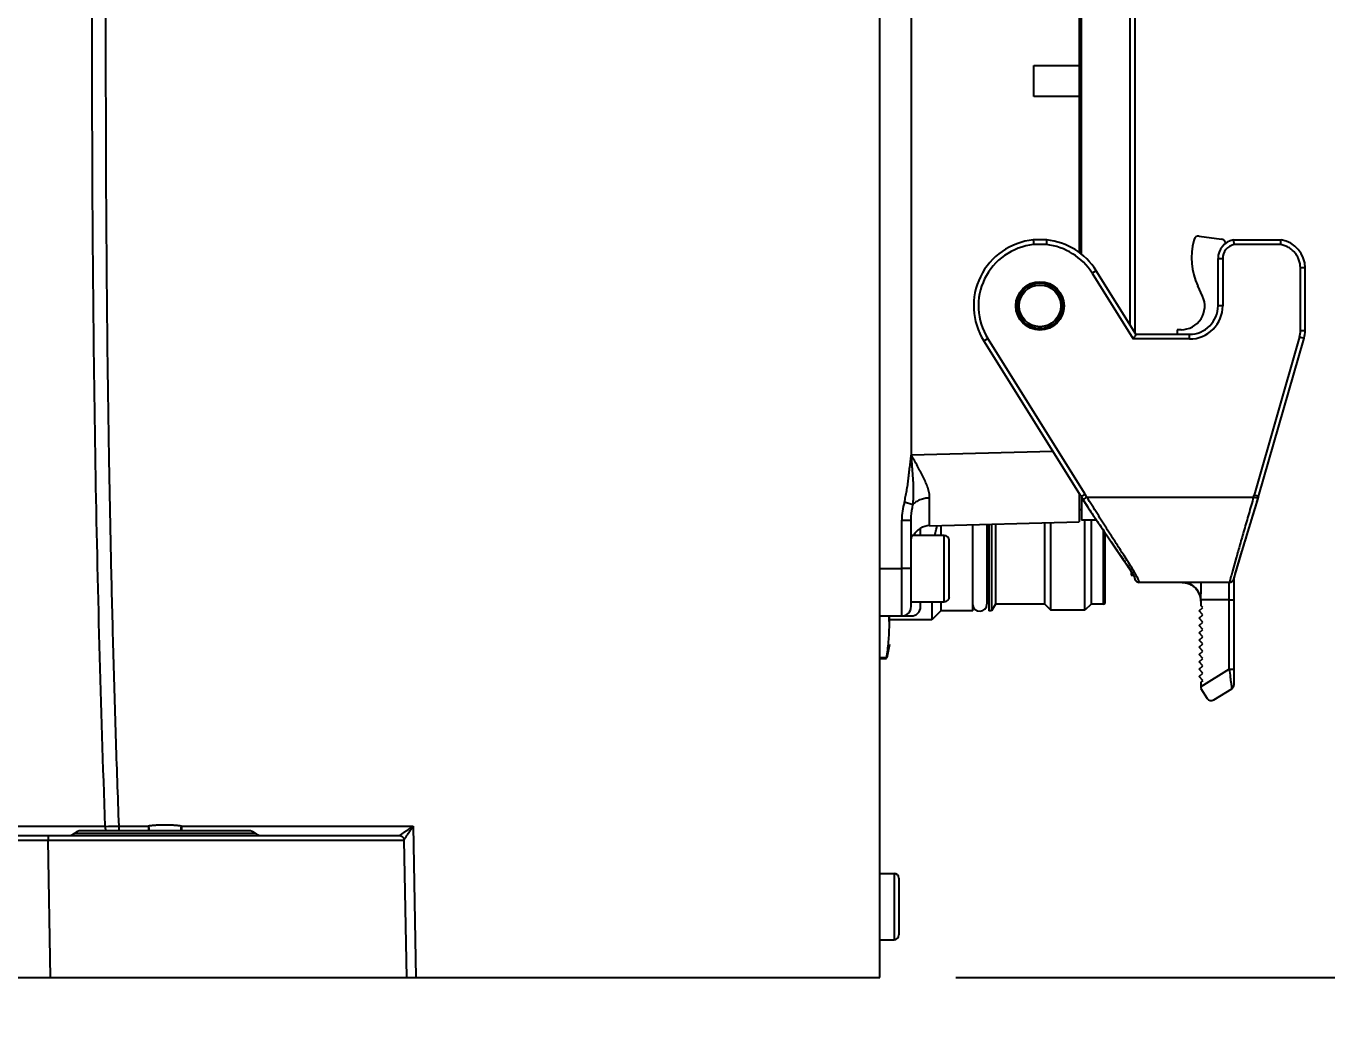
# Model space of a CAD drawing. Header units: millimetres. Extents: x 5828 to 6704, y 123 to 421.
# Drawn here: x 6562.44 to 6569.31, y 316.68 to 321.88 of the extents above; entities that cross this region are included whole.
import ezdxf

# ---------------------------------------------------------------- set-up
doc = ezdxf.new("R2010")
doc.units = ezdxf.units.MM
for name, color, linetype in [('外形图', 7, 'Continuous'), ('尺寸标注', 7, 'Continuous'), ('运动范围', 7, 'Continuous')]:
    doc.layers.add(name, color=color, linetype=linetype)
doc.styles.add('微软雅黑', font='msyh.ttc', dxfattribs={"height": 1.5})
doc.dimstyles.new('尺寸标注_1_20比例', dxfattribs={"dimtxt": 1.5, "dimasz": 1.25, "dimexe": 0.5, "dimexo": 0.4, "dimgap": 0.5, "dimtad": 1, "dimdec": 1, "dimlfac": 20, "dimdsep": 46, "dimtxsty": '微软雅黑', "dimcen": 0.09, "dimadec": 0, "dimazin": 0, "dimtp": 0.01, "dimtm": 0.01, "dimtfac": 1, "dimtdec": 1, "dimtofl": 0, "dimtmove": 0, "dimatfit": 3, "dimfxl": 1, "dimtolj": 1, "dimarcsym": 0})

# ---------------------------------------------------------------- blocks, each defined once
blk = doc.blocks.new('*D1138')
at = {"layer": 'Defpoints', "color": 0}
for p in [(6564.7628, 336.8553), (6566.9462, 316.8553), (6625.1281, 316.8553)]:
    blk.add_point(p, dxfattribs=at)
at = {"layer": '尺寸标注', "color": 0, "lineweight": -2}
for p, q in [((6565.1628, 336.8553), (6625.6281, 336.8553)), ((6625.1281, 335.6053), (6625.1281, 318.1053)), ((6567.3462, 316.8553), (6625.6281, 316.8553))]:
    blk.add_line(p, q, dxfattribs=at)
at = {"layer": '尺寸标注', "color": 0}
for points in [[(6625.3364, 335.6053), (6624.9197, 335.6053), (6625.1281, 336.8553)], [(6624.9197, 318.1053), (6625.3364, 318.1053), (6625.1281, 316.8553)]]:
    blk.add_solid(points, dxfattribs=at)
at = {"layer": '尺寸标注', "color": 0, "insert": (6623.8564, 326.8553), "char_height": 1.5, "attachment_point": 5, "rotation": 90, "style": '微软雅黑'}
blk.add_mtext('\\A1;\\A1;{\\fAlibaba PuHuiTi 3.0 55 Regular|b0|i0|c134|p18;400}', dxfattribs=at)
blk = doc.blocks.new('*D1143')
at = {"layer": 'Defpoints', "color": 0}
for p in [(6585.6452, 336.8553), (6559.0462, 313.4006), (6585.6452, 297.3862)]:
    blk.add_point(p, dxfattribs=at)
at = {"layer": '尺寸标注', "color": 0, "lineweight": -2}
for p, q in [((6585.6452, 336.4553), (6585.6452, 296.8862)), ((6559.0462, 313.0006), (6559.0462, 296.8862)), ((6560.2962, 297.3862), (6584.3952, 297.3862))]:
    blk.add_line(p, q, dxfattribs=at)
at = {"layer": '尺寸标注', "color": 0}
for points in [[(6560.2962, 297.5945), (6560.2962, 297.1779), (6559.0462, 297.3862)], [(6584.3952, 297.1779), (6584.3952, 297.5945), (6585.6452, 297.3862)]]:
    blk.add_solid(points, dxfattribs=at)
at = {"layer": '尺寸标注', "color": 0, "insert": (6572.0949, 298.6578), "char_height": 1.5, "attachment_point": 5, "style": '微软雅黑'}
blk.add_mtext('\\A1;\\A1;{\\fAlibaba PuHuiTi 3.0 55 Regular|b0|i0|c134|p18;532}', dxfattribs=at)
blk = doc.blocks.new('*D1148')
at = {"layer": 'Defpoints', "color": 0}
for p in [(6566.9462, 316.8553), (6585.3708, 301.1782), (6625.0627, 301.1782)]:
    blk.add_point(p, dxfattribs=at)
at = {"layer": '尺寸标注', "color": 0, "lineweight": -2}
for p, q in [((6567.3462, 316.8553), (6625.5627, 316.8553)), ((6625.0627, 315.6053), (6625.0627, 302.4282)), ((6585.7708, 301.1782), (6625.5627, 301.1782))]:
    blk.add_line(p, q, dxfattribs=at)
at = {"layer": '尺寸标注', "color": 0}
for points in [[(6625.271, 315.6053), (6624.8544, 315.6053), (6625.0627, 316.8553)], [(6624.8544, 302.4282), (6625.271, 302.4282), (6625.0627, 301.1782)]]:
    blk.add_solid(points, dxfattribs=at)
at = {"layer": '尺寸标注', "color": 0, "insert": (6623.7911, 309.0167), "char_height": 1.5, "attachment_point": 5, "rotation": 90, "style": '微软雅黑'}
blk.add_mtext('\\A1;\\A1;{\\fAlibaba PuHuiTi 3.0 55 Regular|b0|i0|c134|p18;313.5}', dxfattribs=at)
blk = doc.blocks.new('*D1157')
at = {"layer": 'Defpoints', "color": 0}
for p in [(6616.6112, 336.8553), (6559.0462, 313.0006), (6616.6112, 278.1994)]:
    blk.add_point(p, dxfattribs=at)
at = {"layer": '尺寸标注', "color": 0, "lineweight": -2}
for p, q in [((6616.6112, 336.4553), (6616.6112, 277.6994)), ((6559.0462, 312.6006), (6559.0462, 277.6994)), ((6560.2962, 278.1994), (6615.3612, 278.1994))]:
    blk.add_line(p, q, dxfattribs=at)
at = {"layer": '尺寸标注', "color": 0}
for points in [[(6560.2962, 278.4078), (6560.2962, 277.9911), (6559.0462, 278.1994)], [(6615.3612, 277.9911), (6615.3612, 278.4078), (6616.6112, 278.1994)]]:
    blk.add_solid(points, dxfattribs=at)
at = {"layer": '尺寸标注', "color": 0, "insert": (6587.8287, 279.479), "char_height": 1.5, "attachment_point": 5, "style": '微软雅黑'}
blk.add_mtext('\\A1;1151.3', dxfattribs=at)

msp = doc.modelspace()

# ---------------------------------------------------------------- linework, layer by layer
at = {"layer": '外形图', "linetype": 'ByBlock'}
for p, q in [((6566.9462, 316.8553), (6566.9462, 326.3553)), ((6567.1112, 323.5657), (6567.1112, 319.6139)), ((6568.2912, 322.917), (6568.2912, 320.2626)), ((6568.2658, 322.8764), (6568.2658, 320.3032)), ((6567.9987, 322.4981), (6567.9987, 320.6816)), ((6568.0112, 320.6717), (6568.0112, 322.508)), ((6567.7587, 321.6711), (6567.9987, 321.6711)), ((6567.7587, 321.5086), (6567.7587, 321.6711)), ((6567.9987, 321.5086), (6567.7587, 321.5086)), ((6568.6317, 320.771), (6568.75, 320.7551)), ((6567.8267, 320.7505), (6567.7557, 320.7505)), ((6567.8254, 320.7255), (6567.757, 320.7255)), ((6568.6051, 320.7526), (6568.6036, 320.7472)), ((6568.8123, 320.7505), (6569.0644, 320.7505)), ((6569.0624, 320.7255), (6568.8148, 320.7255)), ((6568.7312, 320.6523), (6568.7562, 320.6523)), ((6568.7312, 320.4023), (6568.7312, 320.6523)), ((6568.7562, 320.6523), (6568.7562, 320.4023)), ((6568.088, 320.5878), (6568.0668, 320.5745)), ((6568.0668, 320.5745), (6568.2838, 320.2273)), ((6568.2976, 320.2523), (6568.088, 320.5878)), ((6569.1912, 320.6023), (6569.1662, 320.6024)), ((6569.1662, 320.2726), (6569.1662, 320.6024)), ((6569.1912, 320.2726), (6569.1912, 320.6023)), ((6568.6496, 320.4539), (6568.6242, 320.5086)), ((6568.7562, 320.4023), (6568.7312, 320.4023)), ((6567.4944, 320.2169), (6567.5156, 320.2301)), ((6568.008, 319.3949), (6567.4944, 320.2169)), ((6568.0292, 319.4081), (6567.5156, 320.2301)), ((6568.5812, 320.2273), (6568.2838, 320.2273)), ((6568.2976, 320.2523), (6568.5812, 320.2523)), ((6568.5161, 320.2763), (6568.516, 320.2523)), ((6568.5361, 320.2763), (6568.5161, 320.2763)), ((6569.1614, 320.2381), (6568.9216, 319.402)), ((6568.9456, 319.3949), (6569.1854, 320.2312)), ((6569.1614, 320.2381), (6569.1854, 320.2312)), ((6569.1662, 320.2726), (6569.1912, 320.2726)), ((6567.8588, 319.6336), (6567.1112, 319.6139)), ((6567.9987, 319.4098), (6567.9987, 319.2623)), ((6568.008, 319.3949), (6568.0108, 319.3966)), ((6568.008, 319.3949), (6568.0185, 319.3787)), ((6568.0108, 319.3966), (6568.0292, 319.4081)), ((6568.0112, 319.3923), (6568.0112, 319.2698)), ((6568.0185, 319.3787), (6568.0394, 319.3923)), ((6568.0394, 319.3923), (6568.0292, 319.4081)), ((6568.0394, 319.3923), (6568.9187, 319.3923)), ((6568.868, 319.1383), (6568.9426, 319.3851)), ((6568.9187, 319.3923), (6568.9216, 319.402)), ((6568.9426, 319.3851), (6568.9187, 319.3923)), ((6568.9336, 319.3984), (6568.9216, 319.402)), ((6568.9456, 319.3949), (6568.9336, 319.3984)), ((6568.9426, 319.3851), (6568.9446, 319.3916)), ((6568.9446, 319.3916), (6568.9456, 319.3949)), ((6567.1205, 319.3522), (6567.0752, 319.3651)), ((6567.9987, 319.3273), (6568.0112, 319.3273)), ((6568.0185, 319.3787), (6568.0409, 319.3442)), ((6568.0409, 319.3442), (6568.0722, 319.2966)), ((6567.0612, 319.2713), (6567.1112, 319.2713)), ((6567.0612, 319.0151), (6567.0612, 319.2713)), ((6567.1112, 318.8148), (6567.1112, 319.2713)), ((6567.2086, 319.2416), (6567.9987, 319.2623)), ((6567.4362, 318.7923), (6567.4362, 319.2476)), ((6567.5112, 319.2496), (6567.5112, 318.8297)), ((6567.5212, 319.2498), (6567.5212, 318.7923)), ((6567.5362, 319.2502), (6567.5362, 318.7923)), ((6567.5564, 319.2507), (6567.5564, 318.8273)), ((6567.8162, 318.8273), (6567.8162, 319.2552)), ((6567.8487, 318.7948), (6567.8487, 319.2584)), ((6568.09, 319.2698), (6568.0112, 319.2698)), ((6568.0287, 318.7948), (6568.0287, 319.2698)), ((6568.0612, 319.2698), (6568.0612, 318.8273)), ((6568.0722, 319.2966), (6568.0925, 319.2661)), ((6568.0925, 319.2661), (6568.1124, 319.2366)), ((6567.2862, 319.1898), (6567.1189, 319.1898)), ((6567.1612, 319.1898), (6567.1612, 319.2283)), ((6567.2687, 319.2432), (6567.2687, 319.189)), ((6567.2862, 318.8398), (6567.2862, 319.1898)), ((6568.1124, 319.2366), (6568.2293, 319.0647)), ((6568.1262, 318.8273), (6568.1262, 319.2162)), ((6568.1362, 318.8373), (6568.1362, 319.2015)), ((6567.3112, 318.8648), (6567.3112, 319.1648)), ((6568.831, 319.014), (6568.868, 319.1383)), ((6568.2293, 319.0647), (6568.242, 319.046)), ((6568.8274, 319.072), (6568.8076, 319.0013)), ((6568.8223, 318.9861), (6568.8578, 319.1046)), ((6566.9462, 319.0151), (6567.0612, 319.0151)), ((6567.0612, 318.793), (6567.0612, 319.015)), ((6567.1112, 319.0148), (6567.0612, 319.0148)), ((6568.2634, 319.0136), (6568.2758, 318.9941)), ((6568.2733, 318.9981), (6568.2733, 318.981)), ((6568.2799, 318.9873), (6568.2733, 318.9873)), ((6568.2733, 318.981), (6568.2845, 318.9791)), ((6568.8158, 318.962), (6568.8221, 318.9839)), ((6568.8221, 318.9839), (6568.831, 319.014)), ((6568.2905, 318.9655), (6568.291, 318.963)), ((6568.2906, 318.9672), (6568.2907, 318.967)), ((6568.3101, 318.943), (6568.3157, 318.9423)), ((6568.791, 318.9423), (6568.3157, 318.9423)), ((6568.5586, 318.9406), (6568.5638, 318.9395)), ((6568.5636, 318.9396), (6568.5691, 318.9381)), ((6568.5686, 318.9382), (6568.5737, 318.9366)), ((6568.5732, 318.9368), (6568.5788, 318.9347)), ((6568.589, 318.9297), (6568.5943, 318.9266)), ((6568.5942, 318.9266), (6568.5995, 318.923)), ((6568.5994, 318.9231), (6568.6044, 318.9191)), ((6568.6164, 318.9073), (6568.6217, 318.9003)), ((6568.6185, 318.9046), (6568.6227, 318.899)), ((6568.7908, 318.4835), (6568.7908, 318.9423)), ((6568.8158, 318.4021), (6568.8158, 318.962)), ((6567.1112, 318.8398), (6567.2862, 318.8398)), ((6567.1612, 318.8148), (6567.1612, 318.8398)), ((6567.2212, 318.8398), (6567.2212, 318.7448)), ((6567.2687, 318.8398), (6567.2687, 318.7923)), ((6567.5212, 318.8423), (6567.5112, 318.8423)), ((6568.6203, 318.9023), (6568.6231, 318.8984)), ((6568.6231, 318.8984), (6568.627, 318.8921)), ((6568.7908, 318.8493), (6568.6408, 318.8493)), ((6568.6408, 318.8493), (6568.6408, 318.842)), ((6568.6408, 318.842), (6568.6408, 318.8203)), ((6567.0612, 318.7653), (6567.0612, 318.793)), ((6567.2687, 318.7923), (6567.2212, 318.7448)), ((6567.4362, 318.7923), (6567.2687, 318.7923)), ((6567.5362, 318.7923), (6567.5212, 318.7923)), ((6567.5564, 318.8273), (6567.5362, 318.7923)), ((6567.8162, 318.8273), (6567.5564, 318.8273)), ((6567.8162, 318.8273), (6567.8487, 318.7948)), ((6568.0287, 318.7948), (6567.8487, 318.7948)), ((6568.0612, 318.8273), (6568.0287, 318.7948)), ((6568.1262, 318.8273), (6568.0612, 318.8273)), ((6568.6316, 318.7918), (6568.6508, 318.8094)), ((6568.6508, 318.7709), (6568.6316, 318.7918)), ((6568.6316, 318.7533), (6568.6508, 318.7709)), ((6568.6508, 318.8094), (6568.6408, 318.8203)), ((6566.9462, 318.7648), (6567.1112, 318.7648)), ((6566.9962, 318.7153), (6566.9962, 318.7648)), ((6567.2212, 318.7448), (6566.9962, 318.7448)), ((6568.6508, 318.7324), (6568.6316, 318.7533)), ((6568.6316, 318.7148), (6568.6508, 318.7324)), ((6568.6508, 318.6939), (6568.6316, 318.7148)), ((6568.6316, 318.6763), (6568.6508, 318.6939)), ((6568.6508, 318.6554), (6568.6316, 318.6763)), ((6568.6316, 318.6378), (6568.6508, 318.6554)), ((6568.6508, 318.6169), (6568.6316, 318.6378)), ((6566.9962, 318.6148), (6566.9819, 318.5433)), ((6568.6316, 318.5993), (6568.6508, 318.6169)), ((6568.6508, 318.5784), (6568.6316, 318.5993)), ((6568.6316, 318.5608), (6568.6508, 318.5784)), ((6568.6508, 318.5399), (6568.6316, 318.5608)), ((6566.9812, 318.5435), (6566.9462, 318.5435)), ((6566.9462, 318.5398), (6566.9812, 318.5398)), ((6566.9812, 318.5398), (6566.9812, 318.5435)), ((6568.6316, 318.5223), (6568.6508, 318.5399)), ((6568.6508, 318.5014), (6568.6316, 318.5223)), ((6568.6316, 318.4838), (6568.6508, 318.5014)), ((6568.6508, 318.4629), (6568.6316, 318.4838)), ((6568.6316, 318.4453), (6568.6508, 318.4629)), ((6568.6508, 318.4244), (6568.6316, 318.4453)), ((6568.7908, 318.4835), (6568.6408, 318.3898)), ((6568.6508, 318.4244), (6568.6408, 318.4152)), ((6568.6408, 318.4152), (6568.6408, 318.3822)), ((6568.6408, 318.3822), (6568.674, 318.3291)), ((6568.7084, 318.3211), (6568.804, 318.3809)), ((6568.804, 318.3809), (6568.8101, 318.3862)), ((6562.8549, 317.6538), (6562.1854, 317.6538)), ((6562.1952, 317.6053), (6564.4081, 317.6053)), ((6562.695, 317.6178), (6563.6474, 317.6178)), ((6563.6144, 317.6303), (6562.728, 317.6303)), ((6562.9275, 317.655), (6563.0843, 317.655)), ((6562.9275, 317.655), (6562.9275, 317.6303)), ((6563.0843, 317.655), (6563.0843, 317.6303)), ((6563.0843, 317.655), (6563.0881, 317.6303)), ((6563.2581, 317.655), (6564.4819, 317.655)), ((6563.2581, 317.655), (6563.2581, 317.6303)), ((6564.4819, 317.655), (6564.496, 316.8553)), ((6562.1966, 317.5807), (6562.555, 317.5807)), ((6562.555, 317.5807), (6564.4332, 317.5807)), ((6562.5681, 316.8553), (6562.555, 317.5807)), ((6564.4332, 317.5807), (6564.446, 316.8553)), ((6566.9462, 317.4053), (6567.0212, 317.4053)), ((6567.0212, 317.4053), (6567.0212, 317.0553)), ((6567.0462, 317.3803), (6567.0462, 317.0803)), ((6566.9462, 317.0553), (6567.0212, 317.0553)), ((6562.2962, 316.8553), (6566.9462, 316.8553))]:
    msp.add_line(p, q, dxfattribs=at)
for points in [[(6568.242, 319.046), (6568.2534, 319.0289), (6568.2586, 319.021), (6568.2634, 319.0136)], [(6568.2758, 318.9941), (6568.2791, 318.9886), (6568.282, 318.9837), (6568.2844, 318.9794), (6568.2863, 318.9757), (6568.2878, 318.9725), (6568.2889, 318.97), (6568.2897, 318.968), (6568.2902, 318.9666), (6568.2905, 318.9655), (6568.2907, 318.9648), (6568.2908, 318.9644)], [(6568.8127, 318.9547), (6568.8145, 318.9583), (6568.8153, 318.9605), (6568.8159, 318.9622), (6568.8164, 318.9639), (6568.8199, 318.9762)], [(6568.2908, 318.9644), (6568.291, 318.963), (6568.2917, 318.9601), (6568.2944, 318.9542), (6568.2989, 318.9488)], [(6568.2989, 318.9488), (6568.3043, 318.9451), (6568.3101, 318.943)], [(6568.5425, 318.9423), (6568.5439, 318.9423), (6568.5482, 318.942), (6568.5528, 318.9415), (6568.5577, 318.9408), (6568.5628, 318.9398), (6568.568, 318.9384), (6568.5732, 318.9368)], [(6568.5691, 318.9381), (6568.5745, 318.9363), (6568.58, 318.9341), (6568.5855, 318.9316), (6568.591, 318.9286)], [(6568.5785, 318.9348), (6568.5838, 318.9324), (6568.5891, 318.9297)], [(6568.591, 318.9286), (6568.5964, 318.9252), (6568.6017, 318.9214), (6568.6068, 318.9171), (6568.6117, 318.9124), (6568.6164, 318.9073)], [(6568.6044, 318.9191), (6568.6094, 318.9147), (6568.6141, 318.9099), (6568.6185, 318.9046)], [(6568.791, 318.9423), (6568.7956, 318.9428), (6568.8026, 318.9452)], [(6568.8026, 318.9452), (6568.8087, 318.9496), (6568.8127, 318.9547)], [(6568.6217, 318.9003), (6568.6248, 318.8957), (6568.6286, 318.8892)], [(6568.627, 318.8921), (6568.6305, 318.8852), (6568.6336, 318.8779), (6568.6362, 318.8701), (6568.6383, 318.8618)], [(6568.6286, 318.8892), (6568.6318, 318.8822), (6568.6346, 318.875), (6568.6369, 318.8675), (6568.6387, 318.8598), (6568.6392, 318.8571)]]:
    msp.add_lwpolyline(points, dxfattribs=at)
for radius in [0.1275, 0.12, 0.11]:
    msp.add_circle((6567.7912, 320.4023), radius, dxfattribs=at)
for centre, radius, start, end in [((6568.6292, 320.7461), 0.025, 84.38396, 164.92378), ((6567.7912, 320.4023), 0.35, 95.82241, 212), ((6567.7912, 320.4023), 0.325, 96.03769, 212.00228), ((6567.7912, 320.4023), 0.325, 31.99099, 83.95893), ((6567.7912, 320.4023), 0.35, 32, 84.17776), ((6568.9416, 320.6561), 0.35, 164.92378, 204.92378), ((6568.8312, 320.6523), 0.1, 100.90411, 180), ((6568.7467, 320.7303), 0.025, 5.25008, 82.32378), ((6568.8312, 320.6523), 0.075, 102.597, 180.00108), ((6569.0412, 320.6023), 0.15, 0, 81.10132), ((6568.5362, 320.4013), 0.125, 269.92378, 24.92378), ((6568.5812, 320.4023), 0.175, 269.99865, 0.00574), ((6568.5812, 320.4023), 0.15, 269.99097, 0), ((6569.0412, 320.2726), 0.125, 343.99298, 359.99974), ((6569.0412, 320.2726), 0.15, 344, 0), ((6576.3195, 324.7575), 9.8914, 212.94168, 213.4487), ((6567.2112, 319.1417), 0.1, 91.50047, 151.01813), ((6566.5481, 319.3885), 0.7154, 343.84949, 346.48721), ((6566.5886, 319.3787), 0.6737, 346.49966, 348.33801), ((6567.2862, 319.1648), 0.025, 0, 90), ((6568.5408, 318.8423), 0.1, 359.99975, 89.99994), ((6568.1262, 318.8373), 0.01, 270, 0.00244), ((6567.0612, 318.8148), 0.05, 270, 0), ((6567.1112, 318.8148), 0.05, 270, 0), ((6567.4737, 318.8273), 0.0375, 184.81637, 0), ((6566.046, 318.7151), 0.9502, 0.01351, 3.0008), ((6568.7907, 318.8171), 0.3336, 270.01875, 272.1136), ((6582.006, 320.086), 13.312, 186.91396, 187.09567), ((6576.4597, 319.3957), 7.7229, 187.09673, 187.34288), ((6568.7908, 318.4021), 0.025, 320.63484, 0), ((6568.6952, 318.3423), 0.025, 212, 302), ((6562.6619, 317.6553), 0.05, 270, 311.40962), ((6562.728, 317.5803), 0.05, 90, 131.40962), ((6562.3317, 349.134), 31.4846, 270.95216, 271.08438), ((6563.6144, 317.5803), 0.05, 48.59038, 90), ((6563.6805, 317.6553), 0.05, 228.59038, 270), ((6567.0212, 317.3803), 0.025, 0, 90), ((6567.0212, 317.0803), 0.025, 270, 0)]:
    msp.add_arc(centre, radius, start, end, dxfattribs=at)
for points, knots in [([(6562.811, 325.2958), (6562.8037, 324.6593), (6562.7934, 323.7043), (6562.786, 322.4309), (6562.7851, 321.4755), (6562.79, 320.52), (6562.8022, 319.5644), (6562.8229, 318.609), (6562.843, 317.9721), (6562.8549, 317.6538)], [0, 0, 0, 0, 0.249878, 0.374856, 0.499857, 0.624875, 0.749907, 0.87495, 1, 1, 1, 1]), ([(6562.8851, 325.2933), (6562.8775, 324.6571), (6562.8667, 323.7026), (6562.8588, 322.4298), (6562.8576, 321.4749), (6562.8624, 320.5199), (6562.8725, 319.724), (6562.8849, 319.0873), (6562.8965, 318.6098), (6562.9105, 318.1324), (6562.9216, 317.8141), (6562.9275, 317.655)], [0, 0, 0, 0, 0.249874, 0.374852, 0.499852, 0.624871, 0.749904, 0.812425, 0.874949, 0.937474, 1, 1, 1, 1]), ([(6567.7557, 320.7505), (6567.7558, 320.7499), (6567.756, 320.7485), (6567.7562, 320.746), (6567.7564, 320.7415), (6567.7566, 320.7346), (6567.7568, 320.7287), (6567.757, 320.7255)], [0, 0, 0, 0, 0.076899, 0.169292, 0.293567, 0.618264, 1, 1, 1, 1]), ([(6567.8267, 320.7505), (6567.8266, 320.7499), (6567.8264, 320.7474), (6567.8261, 320.7423), (6567.8258, 320.7346), (6567.8256, 320.7287), (6567.8254, 320.7255)], [0, 0, 0, 0, 0.076701, 0.29338, 0.618183, 1, 1, 1, 1]), ([(6568.8123, 320.7505), (6568.8123, 320.7504), (6568.8125, 320.7497), (6568.8129, 320.7483), (6568.8133, 320.746), (6568.8136, 320.743), (6568.8139, 320.7392), (6568.8142, 320.7333), (6568.8145, 320.7287), (6568.8148, 320.7255)], [0, 0, 0, 0, 0.020241, 0.07848, 0.171407, 0.2956, 0.446599, 0.619474, 1, 1, 1, 1]), ([(6569.0624, 320.7255), (6569.0626, 320.7287), (6569.063, 320.7346), (6569.0633, 320.7415), (6569.0636, 320.746), (6569.0639, 320.7483), (6569.0642, 320.7497), (6569.0644, 320.7504), (6569.0644, 320.7505)], [0, 0, 0, 0, 0.381145, 0.705395, 0.829579, 0.922194, 0.979987, 1, 1, 1, 1]), ([(6569.1662, 320.6024), (6569.1661, 320.6169), (6569.1625, 320.639), (6569.1498, 320.6653), (6569.1371, 320.6832), (6569.1217, 320.6988), (6569.1037, 320.7115), (6569.0837, 320.7205), (6569.0695, 320.7242), (6569.0624, 320.7255)], [0, 0, 0, 0, 0.24929, 0.374233, 0.499521, 0.624821, 0.749752, 0.874897, 1, 1, 1, 1]), ([(6568.2976, 320.2523), (6568.2973, 320.2516), (6568.2959, 320.2489), (6568.2929, 320.2436), (6568.2886, 320.236), (6568.2855, 320.2303), (6568.2838, 320.2273)], [0, 0, 0, 0, 0.087652, 0.317926, 0.639171, 1, 1, 1, 1]), ([(6568.5812, 320.2273), (6568.5812, 320.2289), (6568.5812, 320.2321), (6568.5812, 320.2368), (6568.5812, 320.2404), (6568.5812, 320.2431), (6568.5812, 320.2449), (6568.5812, 320.2466), (6568.5812, 320.248), (6568.5812, 320.2493), (6568.5812, 320.2502), (6568.5812, 320.2508), (6568.5812, 320.2512), (6568.5812, 320.2515), (6568.5812, 320.2518), (6568.5812, 320.252), (6568.5812, 320.2522), (6568.5812, 320.2522), (6568.5812, 320.2523), (6568.5812, 320.2523), (6568.5812, 320.2523), (6568.5812, 320.2523)], [0, 0, 0, 0, 0.194056, 0.382181, 0.555673, 0.634516, 0.707189, 0.77306, 0.831497, 0.881872, 0.923692, 0.941306, 0.956677, 0.969774, 0.980563, 0.989013, 0.995089, 0.997228, 0.998761, 0.999685, 1, 1, 1, 1]), ([(6567.0752, 319.3651), (6567.0776, 319.3753), (6567.0821, 319.3958), (6567.088, 319.4267), (6567.0929, 319.4577), (6567.0969, 319.4889), (6567.1006, 319.5202), (6567.1042, 319.5514), (6567.1078, 319.5827), (6567.1101, 319.6035), (6567.1112, 319.6139)], [0, 0, 0, 0, 0.125011, 0.250033, 0.375025, 0.500015, 0.625026, 0.750027, 0.875015, 1, 1, 1, 1]), ([(6567.1205, 319.3522), (6567.1214, 319.3582), (6567.1228, 319.37), (6567.1239, 319.3874), (6567.1243, 319.4043), (6567.1243, 319.4208), (6567.124, 319.4373), (6567.1235, 319.4535), (6567.1227, 319.4697), (6567.1215, 319.4912), (6567.1197, 319.518), (6567.1163, 319.5608), (6567.1132, 319.5928), (6567.1111, 319.6141)], [0, 0, 0, 0, 0.069062, 0.135138, 0.199228, 0.2622, 0.324639, 0.386674, 0.448419, 0.50997, 0.632743, 0.755238, 1, 1, 1, 1]), ([(6567.2088, 319.3876), (6567.209, 319.3966), (6567.2073, 319.4105), (6567.2028, 319.4287), (6567.1985, 319.4427), (6567.1934, 319.4568), (6567.1857, 319.4759), (6567.1747, 319.4997), (6567.1625, 319.5234), (6567.1522, 319.5424), (6567.1417, 319.5615), (6567.1281, 319.5855), (6567.1169, 319.6045), (6567.1112, 319.6139)], [0, 0, 0, 0, 0.109148, 0.16667, 0.22569, 0.286018, 0.347551, 0.473593, 0.602701, 0.668147, 0.734035, 0.866728, 1, 1, 1, 1]), ([(6567.2088, 319.3876), (6567.2002, 319.3875), (6567.1872, 319.3862), (6567.1703, 319.3825), (6567.1579, 319.3784), (6567.1464, 319.3733), (6567.1361, 319.3672), (6567.1274, 319.3602), (6567.1226, 319.3549), (6567.1205, 319.3522)], [0, 0, 0, 0, 0.262246, 0.397007, 0.530433, 0.659546, 0.781955, 0.895742, 1, 1, 1, 1]), ([(6567.2086, 319.2416), (6567.2086, 319.2416), (6567.2086, 319.2417), (6567.2085, 319.2418), (6567.2085, 319.242), (6567.2085, 319.2423), (6567.2085, 319.2426), (6567.2085, 319.2432), (6567.2085, 319.2442), (6567.2084, 319.2455), (6567.2084, 319.2472), (6567.2084, 319.2492), (6567.2084, 319.2515), (6567.2084, 319.254), (6567.2084, 319.2581), (6567.2084, 319.2638), (6567.2083, 319.2716), (6567.2084, 319.2805), (6567.2084, 319.2904), (6567.2084, 319.3015), (6567.2084, 319.3135), (6567.2085, 319.3316), (6567.2086, 319.3564), (6567.2087, 319.3768), (6567.2088, 319.3876)], [0, 0, 0, 0, 0.000285, 0.001078, 0.002391, 0.004227, 0.006584, 0.009462, 0.01678, 0.026174, 0.037638, 0.051166, 0.066751, 0.084385, 0.104049, 0.149383, 0.20259, 0.263501, 0.331939, 0.407675, 0.490468, 0.580076, 0.778543, 1, 1, 1, 1]), ([(6568.2464, 319.0659), (6568.239, 319.0775), (6568.2236, 319.1014), (6568.1999, 319.1385), (6568.1747, 319.1776), (6568.1483, 319.2184), (6568.1214, 319.2605), (6568.0849, 319.3185), (6568.0576, 319.3627), (6568.0394, 319.3923)], [0, 0, 0, 0, 0.106618, 0.221033, 0.341841, 0.467703, 0.597443, 0.73003, 1, 1, 1, 1]), ([(6568.9187, 319.3923), (6568.9104, 319.363), (6568.8939, 319.3055), (6568.8699, 319.2218), (6568.8478, 319.1443), (6568.8339, 319.0951), (6568.8274, 319.072)], [0, 0, 0, 0, 0.274424, 0.539073, 0.784176, 1, 1, 1, 1]), ([(6568.8578, 319.1046), (6568.864, 319.1253), (6568.8771, 319.1688), (6568.8977, 319.2369), (6568.9199, 319.3098), (6568.935, 319.3597), (6568.9426, 319.3851)], [0, 0, 0, 0, 0.220446, 0.465872, 0.728536, 1, 1, 1, 1]), ([(6567.0752, 319.3651), (6567.0709, 319.3498), (6567.0639, 319.3188), (6567.0612, 319.2871), (6567.0612, 319.2713)], [0, 0, 0, 0, 0.500062, 1, 1, 1, 1]), ([(6567.1112, 319.2713), (6567.1112, 319.2779), (6567.1121, 319.3051), (6567.1163, 319.3321), (6567.1205, 319.3522)], [0, 0, 0, 0, 0.243297, 1, 1, 1, 1]), ([(6568.0664, 319.3055), (6568.077, 319.2894), (6568.0982, 319.2576), (6568.1297, 319.2113), (6568.1554, 319.174), (6568.1752, 319.1453), (6568.1893, 319.1249), (6568.2028, 319.1052), (6568.2159, 319.0865), (6568.2282, 319.0687), (6568.243, 319.0471), (6568.2565, 319.0272), (6568.2685, 319.009), (6568.2737, 319.0008), (6568.276, 318.997)], [0, 0, 0, 0, 0.155512, 0.306498, 0.450859, 0.519843, 0.586468, 0.650608, 0.711999, 0.770214, 0.824823, 0.922122, 0.96379, 1, 1, 1, 1]), ([(6567.1189, 319.1898), (6567.1186, 319.1898), (6567.1178, 319.1895), (6567.1166, 319.1886), (6567.1154, 319.1872), (6567.1135, 319.1844), (6567.1117, 319.1793), (6567.1112, 319.1748), (6567.1112, 319.1722)], [0, 0, 0, 0, 0.050617, 0.12154, 0.214091, 0.328107, 0.619642, 1, 1, 1, 1]), ([(6568.2886, 318.9988), (6568.2823, 319.0093), (6568.2683, 319.0317), (6568.2541, 319.0539), (6568.2464, 319.0659)], [0, 0, 0, 0, 0.461698, 1, 1, 1, 1]), ([(6568.276, 318.997), (6568.2775, 318.9946), (6568.2802, 318.9902), (6568.2837, 318.984), (6568.2864, 318.9787), (6568.2883, 318.9744), (6568.2895, 318.971), (6568.2901, 318.969), (6568.2904, 318.9677), (6568.2905, 318.9674), (6568.2906, 318.9668), (6568.2907, 318.9669)], [0, 0, 0, 0, 0.249305, 0.462429, 0.638639, 0.77815, 0.881918, 0.952183, 0.975384, 0.990904, 1, 1, 1, 1]), ([(6568.3049, 318.9704), (6568.3026, 318.9749), (6568.2972, 318.9844), (6568.2917, 318.9938), (6568.2886, 318.9988)], [0, 0, 0, 0, 0.458382, 1, 1, 1, 1]), ([(6568.8076, 319.0013), (6568.8063, 318.9968), (6568.8022, 318.9821), (6568.7981, 318.9674), (6568.7953, 318.9572)], [0, 0, 0, 0, 0.308574, 1, 1, 1, 1]), ([(6568.816, 318.9669), (6568.816, 318.9668), (6568.8161, 318.9667), (6568.8163, 318.9669), (6568.8165, 318.9672), (6568.8167, 318.9676), (6568.8169, 318.9682), (6568.8172, 318.969), (6568.8175, 318.9699), (6568.8178, 318.971), (6568.8182, 318.9723), (6568.8189, 318.9744), (6568.8198, 318.9774), (6568.821, 318.9815), (6568.8219, 318.9845), (6568.8223, 318.9861)], [0, 0, 0, 0, 0.007761, 0.016369, 0.031694, 0.055001, 0.086623, 0.126697, 0.175299, 0.232482, 0.298286, 0.37275, 0.54767, 0.756907, 1, 1, 1, 1]), ([(6568.2907, 318.967), (6568.2907, 318.9649), (6568.2914, 318.9607), (6568.2938, 318.9548), (6568.2978, 318.9494), (6568.3014, 318.9467), (6568.3033, 318.9457)], [0, 0, 0, 0, 0.236051, 0.487759, 0.743876, 1, 1, 1, 1]), ([(6568.3033, 318.9457), (6568.3053, 318.9446), (6568.3093, 318.943), (6568.3136, 318.9423), (6568.3157, 318.9423)], [0, 0, 0, 0, 0.516104, 1, 1, 1, 1]), ([(6568.3157, 318.9423), (6568.3137, 318.9423), (6568.3095, 318.9429), (6568.3055, 318.9445), (6568.3036, 318.9455)], [0, 0, 0, 0, 0.483967, 1, 1, 1, 1]), ([(6568.3115, 318.9567), (6568.311, 318.9577), (6568.3091, 318.9623), (6568.3068, 318.9669), (6568.3049, 318.9704)], [0, 0, 0, 0, 0.216465, 1, 1, 1, 1]), ([(6568.3157, 318.9423), (6568.3157, 318.9423), (6568.3156, 318.9424), (6568.3156, 318.9426), (6568.3155, 318.9429), (6568.3155, 318.9433), (6568.3154, 318.9438), (6568.3153, 318.9444), (6568.3151, 318.9451), (6568.3149, 318.9463), (6568.3144, 318.9481), (6568.3137, 318.9506), (6568.3127, 318.9535), (6568.3119, 318.9556), (6568.3115, 318.9567)], [0, 0, 0, 0, 0.004767, 0.016509, 0.035732, 0.062528, 0.096943, 0.139029, 0.188846, 0.246465, 0.385428, 0.5567, 0.761263, 1, 1, 1, 1]), ([(6568.6412, 318.9068), (6568.6413, 318.9035), (6568.6413, 318.8967), (6568.6406, 318.8899), (6568.6403, 318.8863)], [0, 0, 0, 0, 0.479814, 1, 1, 1, 1]), ([(6568.6406, 318.9423), (6568.6406, 318.9423), (6568.6406, 318.9423), (6568.6406, 318.9422), (6568.6406, 318.942), (6568.6406, 318.9417), (6568.6407, 318.9414), (6568.6407, 318.9408), (6568.6407, 318.9399), (6568.6408, 318.9386), (6568.6408, 318.937), (6568.6408, 318.9351), (6568.6408, 318.9329), (6568.6407, 318.9305), (6568.6407, 318.9268), (6568.6407, 318.9215), (6568.6409, 318.9144), (6568.6412, 318.9095), (6568.6412, 318.9068)], [0, 0, 0, 0, 0.001225, 0.00441, 0.009647, 0.016946, 0.026304, 0.037719, 0.066697, 0.10381, 0.148923, 0.201897, 0.262597, 0.330844, 0.406419, 0.578663, 0.777303, 1, 1, 1, 1]), ([(6568.7953, 318.9572), (6568.795, 318.9561), (6568.7944, 318.9539), (6568.7936, 318.9509), (6568.793, 318.9483), (6568.7924, 318.9462), (6568.7919, 318.9446), (6568.7916, 318.9434), (6568.7913, 318.9427), (6568.7911, 318.9424), (6568.791, 318.9423), (6568.791, 318.9423)], [0, 0, 0, 0, 0.230839, 0.431397, 0.601453, 0.741044, 0.850253, 0.929217, 0.978296, 0.992104, 1, 1, 1, 1]), ([(6568.791, 318.9423), (6568.793, 318.9423), (6568.7972, 318.9429), (6568.8012, 318.9445), (6568.8031, 318.9455)], [0, 0, 0, 0, 0.483976, 1, 1, 1, 1]), ([(6568.8031, 318.9455), (6568.805, 318.9466), (6568.8086, 318.9491), (6568.8113, 318.9527), (6568.8124, 318.9546)], [0, 0, 0, 0, 0.49995, 1, 1, 1, 1]), ([(6568.8124, 318.9546), (6568.8135, 318.9565), (6568.8152, 318.9605), (6568.8159, 318.9648), (6568.816, 318.9669)], [0, 0, 0, 0, 0.516037, 1, 1, 1, 1]), ([(6567.3112, 318.8648), (6567.3112, 318.8616), (6567.3102, 318.8566), (6567.3071, 318.8508), (6567.304, 318.847), (6567.3002, 318.8439), (6567.2944, 318.8408), (6567.2894, 318.8398), (6567.2862, 318.8398)], [0, 0, 0, 0, 0.249107, 0.374696, 0.499981, 0.625268, 0.750864, 1, 1, 1, 1]), ([(6568.6403, 318.8863), (6568.64, 318.8841), (6568.6397, 318.8807), (6568.6392, 318.8761), (6568.6388, 318.8726), (6568.6385, 318.869), (6568.6384, 318.8642), (6568.6388, 318.8606), (6568.6392, 318.8582)], [0, 0, 0, 0, 0.240488, 0.363578, 0.488354, 0.614467, 0.741865, 1, 1, 1, 1]), ([(6568.6392, 318.8582), (6568.6394, 318.8572), (6568.6397, 318.8553), (6568.6399, 318.8533), (6568.6401, 318.8523)], [0, 0, 0, 0, 0.499086, 1, 1, 1, 1]), ([(6568.7908, 318.8493), (6568.7924, 318.8493), (6568.7956, 318.8493), (6568.8002, 318.8494), (6568.8045, 318.8496), (6568.8083, 318.8498), (6568.8113, 318.85), (6568.8134, 318.8503), (6568.8146, 318.8505), (6568.8153, 318.8507), (6568.8156, 318.8508), (6568.8158, 318.851), (6568.8158, 318.851)], [0, 0, 0, 0, 0.192496, 0.379147, 0.551358, 0.7019, 0.825651, 0.917887, 0.951229, 0.975822, 0.991708, 1, 1, 1, 1]), ([(6566.9812, 318.5435), (6566.9859, 318.5719), (6566.9935, 318.629), (6566.9962, 318.6866), (6566.9962, 318.7153)], [0, 0, 0, 0, 0.501364, 1, 1, 1, 1]), ([(6568.803, 318.4837), (6568.8048, 318.4838), (6568.8074, 318.4839), (6568.8105, 318.4842), (6568.8123, 318.4844), (6568.8138, 318.4846), (6568.8148, 318.4848), (6568.8155, 318.485), (6568.8157, 318.4851), (6568.8158, 318.4852), (6568.8158, 318.4853)], [0, 0, 0, 0, 0.418219, 0.589258, 0.731091, 0.843134, 0.924897, 0.976229, 0.990971, 1, 1, 1, 1]), ([(6568.8001, 318.4087), (6568.8004, 318.4066), (6568.8013, 318.3996), (6568.8022, 318.3926), (6568.8029, 318.3877)], [0, 0, 0, 0, 0.300625, 1, 1, 1, 1]), ([(6568.8029, 318.3877), (6568.803, 318.3872), (6568.8031, 318.3862), (6568.8033, 318.3848), (6568.8035, 318.3836), (6568.8037, 318.3827), (6568.8038, 318.3819), (6568.8039, 318.3814), (6568.804, 318.3811), (6568.804, 318.381), (6568.804, 318.3809), (6568.804, 318.3809), (6568.804, 318.3809)], [0, 0, 0, 0, 0.230026, 0.431482, 0.603623, 0.745709, 0.857002, 0.93678, 0.964638, 0.984379, 0.995991, 1, 1, 1, 1]), ([(6562.5535, 317.6053), (6562.5535, 317.6053), (6562.5536, 317.6052), (6562.5537, 317.605), (6562.5538, 317.6048), (6562.5538, 317.6045), (6562.5539, 317.6041), (6562.5541, 317.6033), (6562.5542, 317.6023), (6562.5543, 317.6011), (6562.5544, 317.5997), (6562.5546, 317.5974), (6562.5547, 317.5942), (6562.5549, 317.59), (6562.555, 317.5855), (6562.555, 317.5823), (6562.555, 317.5807)], [0, 0, 0, 0, 0.007611, 0.014245, 0.023045, 0.034069, 0.04733, 0.080512, 0.122378, 0.172581, 0.230673, 0.296125, 0.446617, 0.618467, 0.805258, 1, 1, 1, 1]), ([(6562.8549, 317.6538), (6562.8549, 317.6517), (6562.8555, 317.6437), (6562.8574, 317.6358), (6562.8597, 317.6303)], [0, 0, 0, 0, 0.255644, 1, 1, 1, 1]), ([(6563.2581, 317.655), (6563.2509, 317.6561), (6563.2365, 317.6579), (6563.2148, 317.6597), (6563.193, 317.6608), (6563.1712, 317.6611), (6563.1494, 317.6608), (6563.1277, 317.6597), (6563.1059, 317.6579), (6563.0915, 317.6561), (6563.0843, 317.655)], [0, 0, 0, 0, 0.124998, 0.249998, 0.374998, 0.5, 0.625002, 0.750002, 0.875002, 1, 1, 1, 1]), ([(6563.2581, 317.655), (6563.2579, 317.6545), (6563.2575, 317.6535), (6563.2569, 317.6519), (6563.2564, 317.6504), (6563.2559, 317.6488), (6563.2555, 317.6472), (6563.2551, 317.6451), (6563.2549, 317.6424), (6563.2548, 317.6393), (6563.2548, 317.6367), (6563.2547, 317.6347), (6563.2547, 317.6334), (6563.2546, 317.6324), (6563.2546, 317.6317), (6563.2544, 317.631), (6563.2544, 317.6305), (6563.2543, 317.6303)], [0, 0, 0, 0, 0.065488, 0.130896, 0.196156, 0.261193, 0.325941, 0.390333, 0.517774, 0.643064, 0.765637, 0.825705, 0.884834, 0.914027, 0.942944, 0.971604, 1, 1, 1, 1]), ([(6564.4082, 317.6053), (6564.4082, 317.6053), (6564.4082, 317.6053), (6564.4083, 317.6053), (6564.4083, 317.6053), (6564.4084, 317.6054), (6564.4085, 317.6055), (6564.4087, 317.6056), (6564.409, 317.6058), (6564.4094, 317.606), (6564.4098, 317.6063), (6564.4104, 317.6067), (6564.4112, 317.6073), (6564.4125, 317.6081), (6564.4141, 317.6092), (6564.4159, 317.6104), (6564.4178, 317.6117), (6564.4199, 317.6131), (6564.423, 317.6152), (6564.4269, 317.6178), (6564.4319, 317.6212), (6564.4371, 317.6247), (6564.4424, 317.6283), (6564.4479, 317.632), (6564.4534, 317.6357), (6564.4609, 317.6408), (6564.4704, 317.6473), (6564.4781, 317.6524), (6564.4819, 317.655)], [0, 0, 0, 0, 0.000282, 0.000943, 0.001889, 0.003046, 0.00443, 0.00608, 0.010277, 0.01561, 0.021979, 0.029332, 0.037614, 0.056716, 0.078787, 0.103387, 0.130126, 0.158671, 0.188743, 0.252583, 0.320233, 0.390707, 0.46331, 0.53753, 0.612984, 0.689375, 0.84404, 1, 1, 1, 1]), ([(6564.4082, 317.6053), (6564.4098, 317.6053), (6564.413, 317.605), (6564.4177, 317.6036), (6564.422, 317.6013), (6564.4258, 317.5982), (6564.429, 317.5945), (6564.4313, 317.5902), (6564.4328, 317.5856), (6564.4332, 317.5823), (6564.4332, 317.5807)], [0, 0, 0, 0, 0.125015, 0.250026, 0.375032, 0.500034, 0.62503, 0.750022, 0.87501, 1, 1, 1, 1]), ([(6564.4332, 317.5808), (6564.4332, 317.5808), (6564.4332, 317.5808), (6564.4333, 317.5808), (6564.4333, 317.5809), (6564.4334, 317.581), (6564.4336, 317.5813), (6564.4339, 317.5818), (6564.4345, 317.5826), (6564.4352, 317.5838), (6564.4362, 317.5852), (6564.4373, 317.5869), (6564.4385, 317.5887), (6564.4403, 317.5914), (6564.4427, 317.5951), (6564.4458, 317.5998), (6564.449, 317.6048), (6564.4536, 317.6118), (6564.4596, 317.6209), (6564.4669, 317.6321), (6564.4744, 317.6435), (6564.4794, 317.6512), (6564.4819, 317.655)], [0, 0, 0, 0, 0.000372, 0.000975, 0.001882, 0.003154, 0.00668, 0.011282, 0.023618, 0.039793, 0.059303, 0.081679, 0.10649, 0.133364, 0.192074, 0.255845, 0.323316, 0.393543, 0.539742, 0.690876, 0.844793, 1, 1, 1, 1])]:
    msp.add_open_spline(points, degree=3, knots=knots, dxfattribs=at)
msp.add_open_spline([(6568.6401, 318.8523), (6568.6403, 318.8513), (6568.6407, 318.8503), (6568.6408, 318.8493)], degree=3, dxfattribs=at)
at = {"layer": '运动范围'}
for centre, radius, start, end in [((6557.7962, 336.8553), 58.815, 350, 225), ((6557.7962, 336.8553), 27.849, 283.02564, 56.97436), ((6585.3708, 331.9931), 30.815, 226.27869, 350)]:
    msp.add_arc(centre, radius, start, end, dxfattribs=at)

# ---------------------------------------------------------------- dimensions: what is measured, and where the dimension line sits
at = {"layer": '尺寸标注'}
dim = msp.add_linear_dim(base=(6585.6452, 297.3862), p1=(6559.0462, 313.4006), p2=(6585.6452, 336.8553), text='\\A1;{\\fAlibaba PuHuiTi 3.0 55 Regular|b0|i0|c134|p18;532}', dimstyle='尺寸标注_1_20比例', dxfattribs=at)
dim.commit()
dim.dimension.update_dxf_attribs({"geometry": '*D1143', "text_midpoint": (6572.0949, 297.3862), "dimtype": 160})
dim = msp.add_linear_dim(base=(6616.6112, 278.1994), p1=(6559.0462, 313.0006), p2=(6616.6112, 336.8553), dimstyle='尺寸标注_1_20比例', dxfattribs=at)
dim.commit()
dim.dimension.update_dxf_attribs({"geometry": '*D1157', "text_midpoint": (6587.8287, 279.479)})
for base, p1, p2, picture, middle in [((6625.1281, 316.8553), (6564.7628, 336.8553), (6566.9462, 316.8553), '*D1138', (6625.1281, 326.8553)), ((6625.0627, 301.1782), (6566.9462, 316.8553), (6585.3708, 301.1782), '*D1148', (6625.0627, 309.0167))]:
    dim = msp.add_linear_dim(base=base, p1=p1, p2=p2, angle=90, text='\\A1;{\\fAlibaba PuHuiTi 3.0 55 Regular|b0|i0|c134|p18;<>}', dimstyle='尺寸标注_1_20比例', dxfattribs=at)
    dim.commit()
    dim.dimension.update_dxf_attribs({"geometry": picture, "text_midpoint": middle, "dimtype": 160})

doc.saveas('drawing.dxf')
